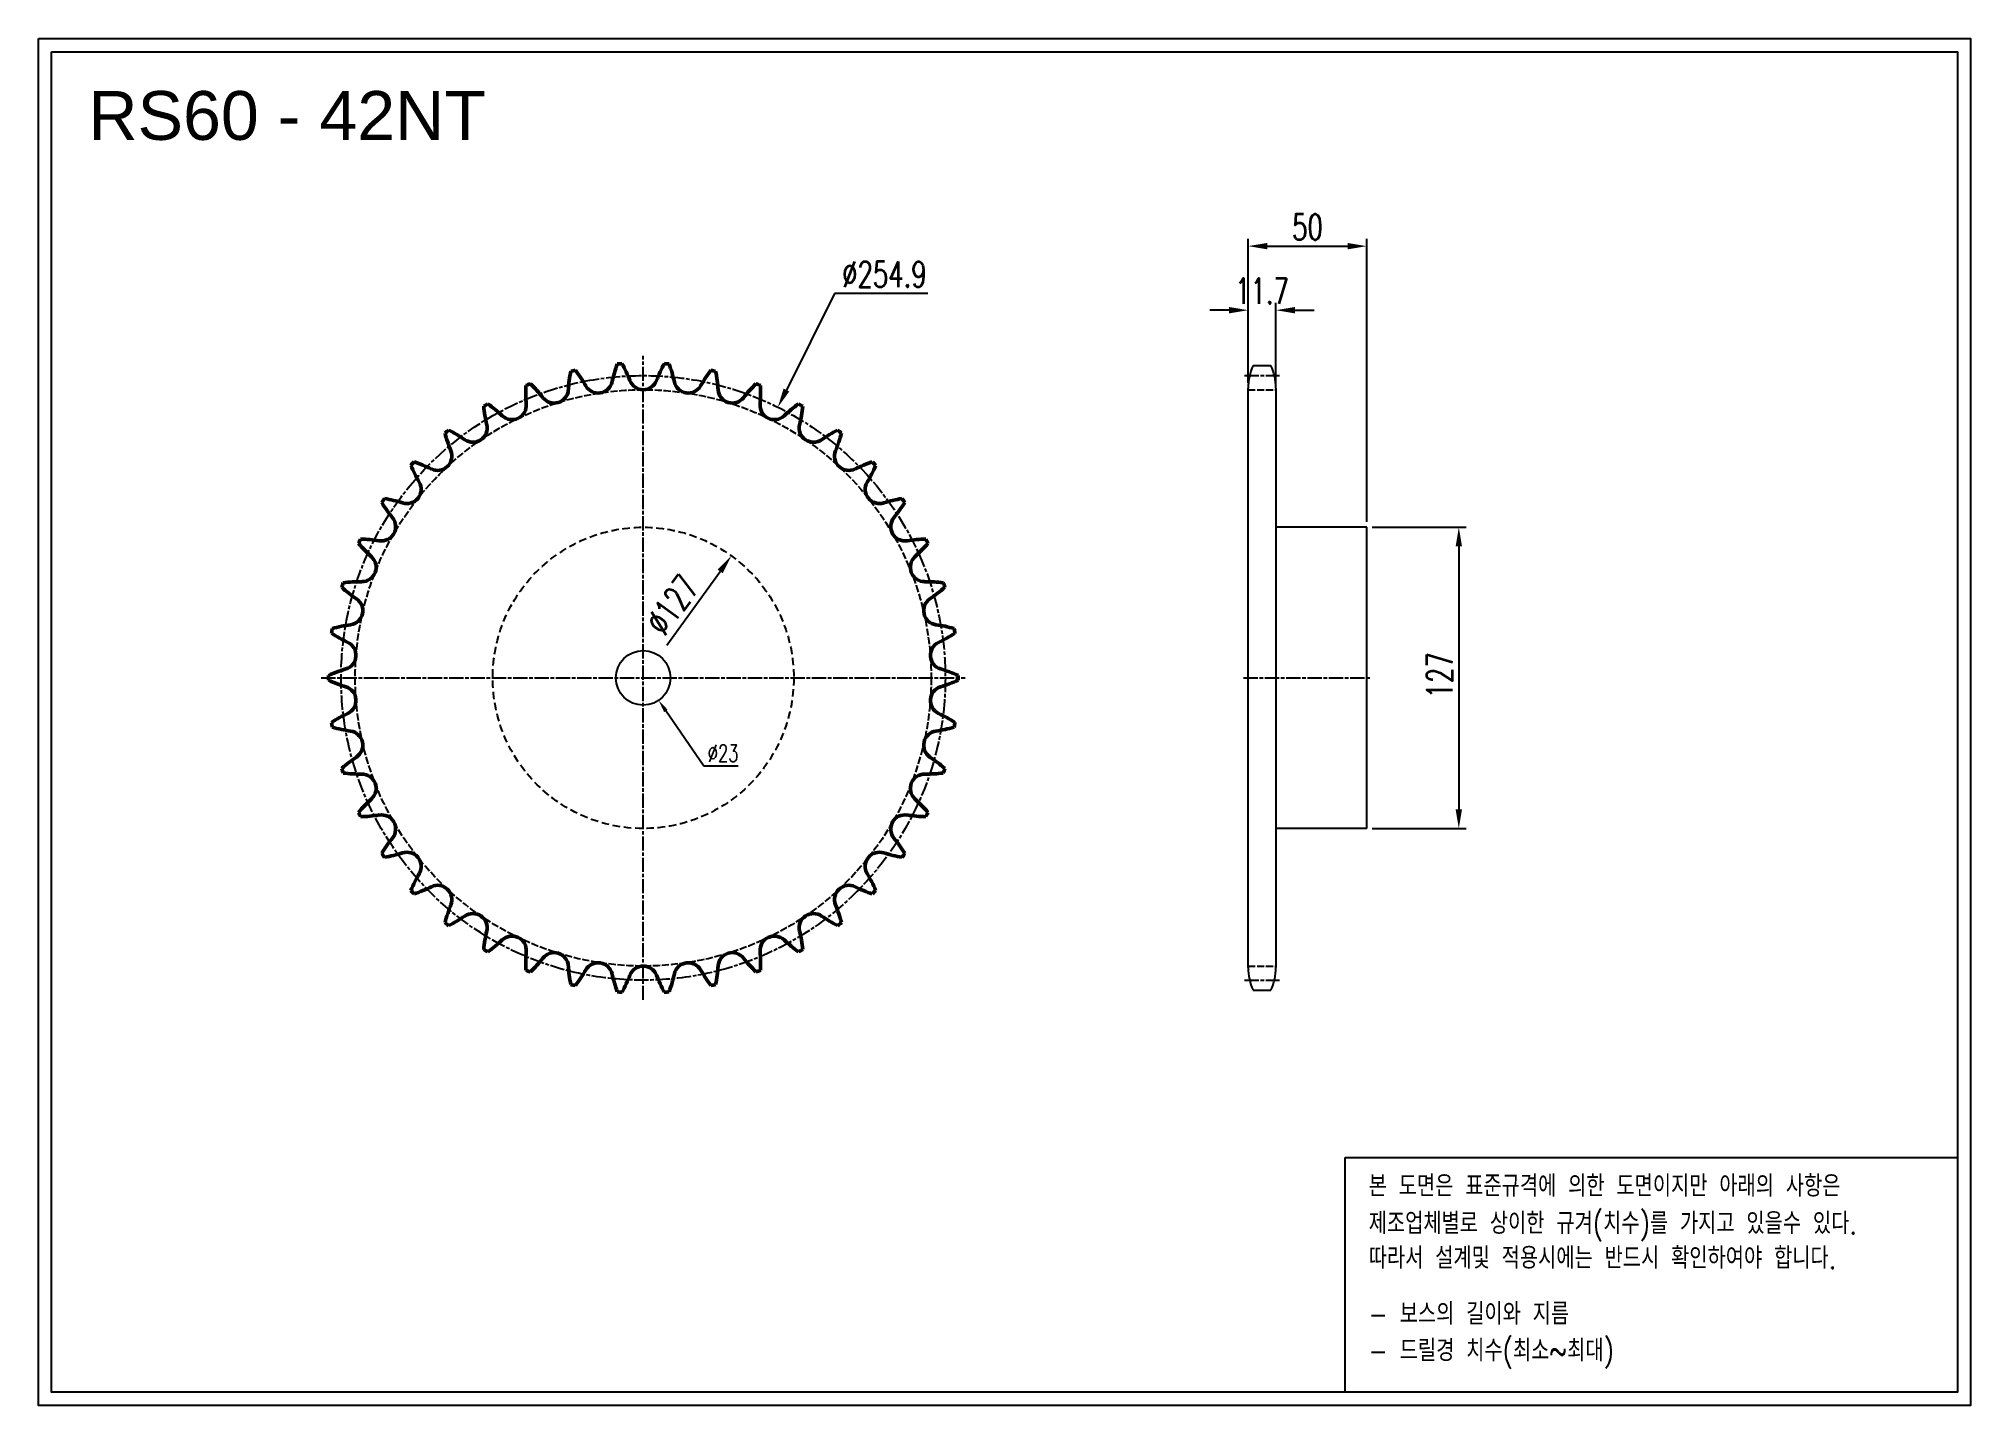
# Model space of a CAD drawing. Header units: millimetres. Extents: x 25527 to 26342, y 1598 to 2174.
import ezdxf

# ---------------------------------------------------------------- set-up
doc = ezdxf.new("R2010")
doc.units = ezdxf.units.MM
for name, pattern in [('AM_ISO02W050', [7.5, 6, -1.5]), ('AM_ISO02W050x2', [3.75, 3, -0.75]), ('AM_ISO08W050', [18, 12, -1.5, 3, -1.5]), ('AM_ISO08W050x2', [9, 6, -0.75, 1.5, -0.75]), ('HIDDEN', [9.525, 6.35, -3.175])]:
    doc.linetypes.add(name, pattern=pattern)
for name, color, linetype, lineweight in [('AM_0N', 7, 'Continuous', 50), ('AM_3N', 6, 'AM_ISO02W050', 25), ('AM_7', 4, 'AM_ISO08W050', 25), ('AM_7N', 4, 'AM_ISO08W050', 25)]:
    doc.layers.add(name, color=color, linetype=linetype, lineweight=lineweight)
doc.layers.add('HL', color=2, linetype='HIDDEN')
doc.layers.add('S-DIM', color=7, linetype='Continuous')
doc.styles.add('HAN', font='ROMANS.shx', dxfattribs={"width": 0.7, "bigfont": 'whgtxt.shx'})
doc.styles.add('HSG', font='SIMPLEX.shx', dxfattribs={"width": 0.7, "bigfont": 'HSG.shx'})
doc.styles.get("Standard").update_dxf_attribs({"font": 'arial.ttf'})
doc.dimstyles.new('APP16', dxfattribs={"dimscale": 3, "dimtxt": 2.4, "dimasz": 1.8, "dimexe": 0.7, "dimexo": 0.5, "dimgap": 0.6, "dimtad": 1, "dimtoh": 1, "dimdec": 1, "dimrnd": 0.01, "dimzin": 9, "dimdsep": 46, "dimtxsty": 'HSG', "dimcen": 0, "dimclrd": 1, "dimclre": 1, "dimclrt": 256, "dimazin": 2, "dimtp": 1, "dimtm": 1, "dimtfac": 0.5, "dimtdec": 1, "dimtofl": 0, "dimtmove": 0, "dimatfit": 3, "dimfxl": 0, "dimtvp": 1, "dimtolj": 2, "dimlwd": -1, "dimlwe": -1, "dimarcsym": 0})
doc.dimstyles.new('APP23', dxfattribs={"dimscale": 4.5, "dimtxt": 2.4, "dimasz": 1.8, "dimexe": 0.7, "dimexo": 0.5, "dimgap": 0.6, "dimtad": 1, "dimtoh": 1, "dimdec": 1, "dimrnd": 0.01, "dimzin": 9, "dimdsep": 46, "dimtxsty": 'HSG', "dimcen": 0, "dimclrd": 1, "dimclre": 1, "dimclrt": 256, "dimazin": 2, "dimtp": 1, "dimtm": 1, "dimtfac": 0.5, "dimtdec": 1, "dimtix": 1, "dimtofl": 0, "dimtmove": 0, "dimatfit": 3, "dimfxl": 0, "dimtvp": 1, "dimtolj": 2, "dimlwd": -1, "dimlwe": -1, "dimarcsym": 0})

# ---------------------------------------------------------------- blocks, each defined once
blk = doc.blocks.new('*D1')
at = {"layer": 'Defpoints', "color": 0, "transparency": 16777216}
for p in [(25819.72, 1956.03), (25745.33, 1853.1)]:
    blk.add_point(p, dxfattribs=at)
at = {"layer": 'S-DIM', "color": 1, "transparency": 16777216}
blk.add_line((25792.52, 1918.39), (25814.98, 1949.46), dxfattribs=at)
blk.add_solid([(25813.89, 1950.25), (25816.07, 1948.67), (25819.72, 1956.03)], dxfattribs=at)
at = {"layer": 'S-DIM', "transparency": 16777216, "insert": (25794.81, 1935.39), "char_height": 10.8, "attachment_point": 5, "rotation": 54.13986, "style": 'HSG'}
blk.add_mtext('\\A2;∅127', dxfattribs=at)
blk = doc.blocks.new('*D2')
at = {"layer": 'Defpoints', "color": 0, "transparency": 16777216}
for p in [(25839.33, 2018.66), (25725.72, 1790.46)]:
    blk.add_point(p, dxfattribs=at)
at = {"layer": 'S-DIM', "color": 1, "transparency": 16777216}
for p, q in [((25863.22, 2066.64), (25842.94, 2025.91)), ((25902.64, 2066.64), (25863.22, 2066.64))]:
    blk.add_line(p, q, dxfattribs=at)
blk.add_solid([(25841.73, 2026.52), (25844.15, 2025.31), (25839.33, 2018.66)], dxfattribs=at)
at = {"layer": 'S-DIM', "transparency": 16777216, "insert": (25884.28, 2074.74), "char_height": 10.8, "attachment_point": 5, "style": 'HSG'}
blk.add_mtext('\\A2;∅254.9', dxfattribs=at)
blk = doc.blocks.new('*D3')
at = {"layer": 'Defpoints', "color": 0, "transparency": 16777216}
for p in [(26049.46, 2059.59), (26037.76, 2026.73), (26049.46, 2026.07)]:
    blk.add_point(p, dxfattribs=at)
at = {"layer": 'S-DIM', "color": 1, "transparency": 16777216}
for p, q in [((26037.76, 2028.98), (26037.76, 2062.74)), ((26049.46, 2028.32), (26049.46, 2062.74)), ((26029.66, 2059.59), (26021.56, 2059.59)), ((26057.56, 2059.59), (26065.66, 2059.59))]:
    blk.add_line(p, q, dxfattribs=at)
for points in [[(26029.66, 2060.94), (26029.66, 2058.24), (26037.76, 2059.59)], [(26057.56, 2060.94), (26057.56, 2058.24), (26049.46, 2059.59)]]:
    blk.add_solid(points, dxfattribs=at)
at = {"layer": 'S-DIM', "transparency": 16777216, "insert": (26043.61, 2067.69), "char_height": 10.8, "attachment_point": 5, "style": 'HSG'}
blk.add_mtext('\\A2;11.7', dxfattribs=at)
blk = doc.blocks.new('*D4')
at = {"layer": 'Defpoints', "color": 0, "transparency": 16777216}
for p in [(26087.76, 2086.59), (26037.76, 2026.73), (26087.76, 1968.06)]:
    blk.add_point(p, dxfattribs=at)
at = {"layer": 'S-DIM', "color": 1, "transparency": 16777216}
for p, q in [((26037.76, 2028.98), (26037.76, 2089.74)), ((26045.86, 2086.59), (26079.66, 2086.59)), ((26087.76, 1970.31), (26087.76, 2089.74))]:
    blk.add_line(p, q, dxfattribs=at)
for points in [[(26045.86, 2087.94), (26045.86, 2085.24), (26037.76, 2086.59)], [(26079.66, 2087.94), (26079.66, 2085.24), (26087.76, 2086.59)]]:
    blk.add_solid(points, dxfattribs=at)
at = {"layer": 'S-DIM', "transparency": 16777216, "insert": (26062.76, 2094.69), "char_height": 10.8, "attachment_point": 5, "style": 'HSG'}
blk.add_mtext('\\A2;50', dxfattribs=at)
blk = doc.blocks.new('*D5')
at = {"layer": 'Defpoints', "color": 0, "transparency": 16777216}
for p in [(26087.76, 1968.06), (26087.76, 1841.06), (26126.62, 1841.06)]:
    blk.add_point(p, dxfattribs=at)
at = {"layer": 'S-DIM', "color": 1, "transparency": 16777216}
for p, q in [((26090.01, 1968.06), (26129.77, 1968.06)), ((26126.62, 1959.96), (26126.62, 1849.16)), ((26090.01, 1841.06), (26129.77, 1841.06))]:
    blk.add_line(p, q, dxfattribs=at)
for points in [[(26125.27, 1959.96), (26127.97, 1959.96), (26126.62, 1968.06)], [(26125.27, 1849.16), (26127.97, 1849.16), (26126.62, 1841.06)]]:
    blk.add_solid(points, dxfattribs=at)
at = {"layer": 'S-DIM', "transparency": 16777216, "insert": (26118.52, 1905.65), "char_height": 10.8, "attachment_point": 5, "rotation": 90, "style": 'HSG'}
blk.add_mtext('\\A2;127', dxfattribs=at)
blk = doc.blocks.new('*D6')
at = {"layer": 'Defpoints', "color": 0, "transparency": 16777216}
for p in [(25776.01, 1914.04), (25789.04, 1895.08)]:
    blk.add_point(p, dxfattribs=at)
at = {"layer": 'S-DIM', "color": 1, "transparency": 16777216}
for p, q in [((25808.08, 1867.38), (25792.1, 1890.63)), ((25822.6, 1867.38), (25808.08, 1867.38))]:
    blk.add_line(p, q, dxfattribs=at)
blk.add_solid([(25792.84, 1891.14), (25791.35, 1890.12), (25789.04, 1895.08)], dxfattribs=at)
at = {"layer": 'S-DIM', "transparency": 16777216, "insert": (25816.24, 1872.78), "char_height": 7.2, "attachment_point": 5, "style": 'HSG'}
blk.add_mtext('\\A2;∅23', dxfattribs=at)

msp = doc.modelspace()

# ---------------------------------------------------------------- linework, layer by layer
for p, q in [((26039.85, 2036.23), (26047.38, 2036.23)), ((26037.76, 1782.4), (26037.76, 2026.73)), ((26049.46, 2026.73), (26049.46, 1782.4)), ((26087.76, 1968.06), (26049.46, 1968.06)), ((26087.76, 1841.06), (26087.76, 1968.06)), ((26087.76, 1841.06), (26049.46, 1841.06)), ((26039.85, 1772.9), (26047.38, 1772.9))]:
    msp.add_line(p, q)
for points in [[(25527.47, 2174.08), (26342.44, 2174.08), (26342.44, 1597.84), (25527.47, 1597.84)], [(25532.96, 2168.59), (26336.95, 2168.59), (26336.95, 1603.33), (25532.96, 1603.33)]]:
    msp.add_lwpolyline(points, close=True)
at = {"color": 6}
msp.add_lwpolyline([(26078.61, 1702.3), (26336.95, 1702.3), (26336.95, 1603.33), (26078.61, 1603.33)], close=True, dxfattribs=at)
msp.add_circle((25782.53, 1904.56), 11.5)
for centre, start, end in [((26060.46, 2026.73), 155.25994, 180), ((26026.76, 2026.73), 0, 24.74006), ((26060.46, 1782.4), 180, 204.74006), ((26026.76, 1782.4), 335.25994, 0)]:
    msp.add_arc(centre, 22.7, start, end)
at = {"layer": 'AM_0N'}
for centre, radius, start, end in [((25813.68, 2021.7), 62.88, 168.88531, 176.07143), ((25782.53, 1904.56), 132.82, 102.41432, 103.29996), ((25703.64, 1996.58), 62.88, 29.64286, 36.82897), ((25763.52, 2030.66), 6.01, 209.64286, 347.5), ((25830.79, 2015.74), 62.88, 160.31388, 167.5), ((25782.53, 1904.56), 132.82, 93.8429, 94.72853), ((25718.23, 2007.31), 62.88, 21.07143, 28.25755), ((25782.53, 2032.08), 6.01, 201.07143, 338.92857), ((25846.82, 2007.31), 62.88, 151.74245, 158.92857), ((25782.53, 1904.56), 132.82, 85.27147, 86.1571), ((25734.27, 2015.74), 62.88, 12.5, 19.68612), ((25801.53, 2030.66), 6.01, 192.5, 330.35714), ((25861.41, 1996.58), 62.88, 143.17103, 150.35714), ((25782.53, 1904.56), 132.82, 76.70004, 77.58568), ((25751.38, 2021.7), 62.88, 3.92857, 11.11469), ((25795.87, 2025.03), 62.88, 177.45674, 184.64286), ((25782.53, 1904.56), 132.82, 110.98575, 111.87139), ((25690.81, 1983.79), 62.88, 38.21429, 45.4004), ((25744.94, 2026.42), 6.01, 218.21429, 356.07143), ((25820.11, 2026.42), 6.01, 183.92857, 321.78571), ((25874.25, 1983.79), 62.88, 134.5996, 141.78571), ((25782.53, 1904.56), 132.82, 68.12861, 69.01425), ((25769.18, 2025.03), 62.88, 355.35714, 2.54326), ((25782.53, 1904.56), 132.82, 119.55718, 120.44282), ((25777.77, 2025.67), 62.88, 186.02817, 193.21429), ((25680.02, 1969.24), 62.88, 46.78571, 53.97183), ((25727.2, 2019.45), 6.01, 226.78571, 4.64286), ((25837.85, 2019.45), 6.01, 175.35714, 313.21429), ((25885.03, 1969.24), 62.88, 126.02817, 133.21429), ((25782.53, 1904.56), 132.82, 59.55718, 60.44282), ((25787.28, 2025.67), 62.88, 346.78571, 353.97183), ((25782.53, 1904.56), 132.82, 128.12861, 129.01425), ((25759.77, 2023.61), 62.88, 194.5996, 201.78571), ((25671.53, 1953.24), 62.88, 55.35714, 62.54326), ((25710.69, 2009.92), 6.01, 235.35714, 13.21429), ((25854.36, 2009.92), 6.01, 166.78571, 304.64286), ((25893.53, 1953.24), 62.88, 117.45674, 124.64286), ((25805.28, 2023.61), 62.88, 338.21429, 345.4004), ((25782.53, 1904.56), 132.82, 50.98575, 51.87139), ((25695.79, 1998.04), 6.01, 243.92857, 21.78571), ((25869.26, 1998.04), 6.01, 158.21429, 296.07143), ((25782.53, 1904.56), 132.82, 136.70004, 137.58568), ((25742.28, 2018.89), 62.88, 203.17103, 210.35714), ((25665.51, 1936.15), 62.88, 63.92857, 71.11469), ((25899.54, 1936.15), 62.88, 108.88531, 116.07143), ((25822.77, 2018.89), 62.88, 329.64286, 336.82897), ((25782.53, 1904.56), 132.82, 42.41432, 43.29996), ((25682.83, 1984.07), 6.01, 252.5, 30.35714), ((25882.22, 1984.07), 6.01, 149.64286, 287.5), ((25782.53, 1904.56), 132.82, 145.27147, 146.1571), ((25725.69, 2011.62), 62.88, 211.74245, 218.92857), ((25662.11, 1918.36), 62.88, 72.5, 79.68612), ((25902.94, 1918.36), 62.88, 100.31388, 107.5), ((25839.36, 2011.62), 62.88, 321.07143, 328.25755), ((25782.53, 1904.56), 132.82, 33.8429, 34.72853), ((25672.09, 1968.32), 6.01, 261.07143, 38.92857), ((25892.96, 1968.32), 6.01, 141.07143, 278.92857), ((25782.53, 1904.56), 132.82, 153.8429, 154.72853), ((25710.37, 2001.95), 62.88, 220.31388, 227.5), ((25661.4, 1900.26), 62.88, 81.07143, 88.25755), ((25903.65, 1900.26), 62.88, 91.74245, 98.92857), ((25854.68, 2001.95), 62.88, 312.5, 319.68612), ((25782.53, 1904.56), 132.82, 25.27147, 26.1571), ((25663.82, 1951.15), 6.01, 269.64286, 47.5), ((25901.23, 1951.15), 6.01, 132.5, 270.35714), ((25782.53, 1904.56), 132.82, 162.41432, 163.29996), ((25696.66, 1990.11), 62.88, 228.88531, 236.07143), ((25663.39, 1882.25), 62.88, 89.64286, 96.82897), ((25901.66, 1882.25), 62.88, 83.17103, 90.35714), ((25868.39, 1990.11), 62.88, 303.92857, 311.11469), ((25782.53, 1904.56), 132.82, 16.70004, 17.58568), ((25658.2, 1932.94), 6.01, 278.21429, 56.07143), ((25906.85, 1932.94), 6.01, 123.92857, 261.78571), ((25782.53, 1904.56), 132.82, 170.98575, 171.87139), ((25684.87, 1976.35), 62.88, 237.45674, 244.64286), ((25668.05, 1864.75), 62.88, 98.21429, 105.4004), ((25897, 1864.75), 62.88, 74.5996, 81.78571), ((25880.18, 1976.35), 62.88, 295.35714, 302.54326), ((25782.53, 1904.56), 132.82, 8.12861, 9.01425), ((25655.36, 1914.09), 6.01, 286.78571, 64.64286), ((25909.69, 1914.09), 6.01, 115.35714, 253.21429), ((25675.26, 1848.13), 62.88, 106.78571, 113.97183), ((25889.79, 1848.13), 62.88, 66.02817, 73.21429), ((25782.53, 1904.56), 132.82, 179.55718, 180.44282), ((25675.26, 1961), 62.88, 246.02817, 253.21429), ((25655.36, 1895.03), 6.01, 295.35714, 73.21429), ((25909.69, 1895.03), 6.01, 106.78571, 244.64286), ((25889.79, 1961), 62.88, 286.78571, 293.97183), ((25782.53, 1904.56), 132.82, 359.55718, 0.44282), ((25684.87, 1832.77), 62.88, 115.35714, 122.54326), ((25782.53, 1904.56), 132.82, 188.12861, 189.01425), ((25668.05, 1944.38), 62.88, 254.5996, 261.78571), ((25897, 1944.38), 62.88, 278.21429, 285.4004), ((25880.18, 1832.77), 62.88, 57.45674, 64.64286), ((25782.53, 1904.56), 132.82, 350.98575, 351.87139), ((25658.2, 1876.19), 6.01, 303.92857, 81.78571), ((25906.85, 1876.19), 6.01, 98.21429, 236.07143), ((25696.66, 1819.02), 62.88, 123.92857, 131.11469), ((25782.53, 1904.56), 132.82, 196.70004, 197.58568), ((25868.39, 1819.02), 62.88, 48.88531, 56.07143), ((25782.53, 1904.56), 132.82, 342.41432, 343.29996), ((25663.39, 1926.87), 62.88, 263.17103, 270.35714), ((25663.82, 1857.98), 6.01, 312.5, 90.35714), ((25901.23, 1857.98), 6.01, 89.64286, 227.5), ((25901.66, 1926.87), 62.88, 269.64286, 276.82897), ((25710.37, 1807.18), 62.88, 132.5, 139.68612), ((25854.68, 1807.18), 62.88, 40.31388, 47.5), ((25782.53, 1904.56), 132.82, 205.27147, 206.1571), ((25661.4, 1908.87), 62.88, 271.74245, 278.92857), ((25672.09, 1840.8), 6.01, 321.07143, 98.92857), ((25892.96, 1840.8), 6.01, 81.07143, 218.92857), ((25903.65, 1908.87), 62.88, 261.07143, 268.25755), ((25782.53, 1904.56), 132.82, 333.8429, 334.72853), ((25725.69, 1797.51), 62.88, 141.07143, 148.25755), ((25839.36, 1797.51), 62.88, 31.74245, 38.92857), ((25782.53, 1904.56), 132.82, 213.8429, 214.72853), ((25662.11, 1890.77), 62.88, 280.31388, 287.5), ((25682.83, 1825.06), 6.01, 329.64286, 107.5), ((25882.22, 1825.06), 6.01, 72.5, 210.35714), ((25902.94, 1890.77), 62.88, 252.5, 259.68612), ((25782.53, 1904.56), 132.82, 325.27147, 326.1571), ((25742.28, 1790.24), 62.88, 149.64286, 156.82897), ((25822.77, 1790.24), 62.88, 23.17103, 30.35714), ((25782.53, 1904.56), 132.82, 222.41432, 223.29996), ((25665.51, 1872.97), 62.88, 288.88531, 296.07143), ((25695.79, 1811.09), 6.01, 338.21429, 116.07143), ((25869.26, 1811.09), 6.01, 63.92857, 201.78571), ((25899.54, 1872.97), 62.88, 243.92857, 251.11469), ((25782.53, 1904.56), 132.82, 316.70004, 317.58568), ((25759.77, 1785.51), 62.88, 158.21429, 165.4004), ((25782.53, 1904.56), 132.82, 230.98575, 231.87139), ((25671.53, 1855.89), 62.88, 297.45674, 304.64286), ((25710.69, 1799.2), 6.01, 346.78571, 124.64286), ((25854.36, 1799.2), 6.01, 55.35714, 193.21429), ((25893.53, 1855.89), 62.88, 235.35714, 242.54326), ((25805.28, 1785.51), 62.88, 14.5996, 21.78571), ((25782.53, 1904.56), 132.82, 308.12861, 309.01425), ((25777.77, 1783.45), 62.88, 166.78571, 173.97183), ((25680.02, 1839.89), 62.88, 306.02817, 313.21429), ((25727.2, 1789.67), 6.01, 355.35714, 133.21429), ((25837.85, 1789.67), 6.01, 46.78571, 184.64286), ((25885.03, 1839.89), 62.88, 226.78571, 233.97183), ((25787.28, 1783.45), 62.88, 6.02817, 13.21429), ((25782.53, 1904.56), 132.82, 239.55718, 240.44282), ((25795.87, 1784.1), 62.88, 175.35714, 182.54326), ((25690.81, 1825.33), 62.88, 314.5996, 321.78571), ((25744.94, 1782.71), 6.01, 3.92857, 141.78571), ((25820.11, 1782.71), 6.01, 38.21429, 176.07143), ((25874.25, 1825.33), 62.88, 218.21429, 225.4004), ((25769.18, 1784.1), 62.88, 357.45674, 4.64286), ((25782.53, 1904.56), 132.82, 299.55718, 300.44282), ((25782.53, 1904.56), 132.82, 248.12861, 249.01425), ((25813.68, 1787.43), 62.88, 183.92857, 191.11469), ((25703.64, 1812.55), 62.88, 323.17103, 330.35714), ((25763.52, 1778.47), 6.01, 12.5, 150.35714), ((25830.79, 1793.38), 62.88, 192.5, 199.68612), ((25718.23, 1801.82), 62.88, 331.74245, 338.92857), ((25782.53, 1777.04), 6.01, 21.07143, 158.92857), ((25846.82, 1801.82), 62.88, 201.07143, 208.25755), ((25734.27, 1793.38), 62.88, 340.31388, 347.5), ((25801.53, 1778.47), 6.01, 29.64286, 167.5), ((25861.41, 1812.55), 62.88, 209.64286, 216.82897), ((25751.38, 1787.43), 62.88, 348.88531, 356.07143), ((25782.53, 1904.56), 132.82, 290.98575, 291.87139), ((25782.53, 1904.56), 132.82, 256.70004, 257.58568), ((25782.53, 1904.56), 132.82, 265.27147, 266.1571), ((25782.53, 1904.56), 132.82, 273.8429, 274.72853), ((25782.53, 1904.56), 132.82, 282.41432, 283.29996)]:
    msp.add_arc(centre, radius, start, end, dxfattribs=at)
at = {"layer": 'AM_3N', "linetype": 'AM_ISO02W050x2'}
for p, q in [((26037.76, 2026.07), (26049.46, 2026.07)), ((26037.76, 1783.06), (26049.46, 1783.06))]:
    msp.add_line(p, q, dxfattribs=at)
msp.add_circle((25782.53, 1904.56), 121.5, dxfattribs=at)
at = {"layer": 'AM_7', "linetype": 'AM_ISO08W050x2'}
msp.add_circle((25782.53, 1904.56), 127.46, dxfattribs=at)
at = {"layer": 'AM_7N', "linetype": 'AM_ISO08W050x2'}
for p, q in [((25782.53, 1768.75), (25782.53, 2040.38)), ((26036.2, 2032.02), (26051.03, 2032.02)), ((25646.71, 1904.56), (25918.34, 1904.56)), ((26035.76, 1904.56), (26089.76, 1904.56)), ((26036.2, 1777.1), (26051.03, 1777.1))]:
    msp.add_line(p, q, dxfattribs=at)
at = {"layer": 'HL', "ltscale": 0.5}
msp.add_circle((25782.53, 1904.56), 63.5, dxfattribs=at)

# ---------------------------------------------------------------- texts
msp.add_text('RS60 - 42NT', height=20.58).set_placement((25548.45, 2131.41))
at = {"color": 6, "style": 'HAN', "width": 0.8}
for s, p in [('본 도면은 표준규격에 의한 도면이지만 아래의 사항은', (26088.6, 1685.8)), ('제조업체별로 상이한 규겨(치수)를 가지고 있을수 있다.', (26088.6, 1670.06)), ('따라서 설계및 적용시에는 반드시 확인하여야 합니다.', (26088.6, 1655.44)), ('- 보스의 길이와 지름', (26088.6, 1631.89)), ('- 드릴경 치수(최소~최대)', (26088.6, 1616.42))]:
    msp.add_text(s, height=9.0834, dxfattribs=at).set_placement(p)

# ---------------------------------------------------------------- dimensions: what is measured, and where the dimension line sits
at = {"layer": 'S-DIM'}
dim = msp.add_linear_dim(base=(26087.76, 2086.59), p1=(26037.76, 2026.73), p2=(26087.76, 1968.06), dimstyle='APP23', dxfattribs=at)
dim.commit()
dim.dimension.update_dxf_attribs({"geometry": '*D4', "text_midpoint": (26062.76, 2094.69)})
for p1, p2, dimstyle, picture, middle in [((25725.72, 1790.46), (25839.33, 2018.66), 'APP23', '*D2', (25884.28, 2066.64)), ((25776.01, 1914.04), (25789.04, 1895.08), 'APP16', '*D6', (25816.24, 1867.38))]:
    dim = msp.add_diameter_dim_2p(p1=p1, p2=p2, dimstyle=dimstyle, dxfattribs=at)
    dim.commit()
    dim.dimension.update_dxf_attribs({"geometry": picture, "text_midpoint": middle, "dimtype": 131})
dim = msp.add_linear_dim(base=(26049.46, 2059.59), p1=(26037.76, 2026.73), p2=(26049.46, 2026.07), dimstyle='APP23', dxfattribs=at)
dim.commit()
dim.dimension.update_dxf_attribs({"geometry": '*D3', "text_midpoint": (26043.61, 2059.59), "dimtype": 128})
dim = msp.add_linear_dim(base=(26126.62, 1841.06), p1=(26087.76, 1968.06), p2=(26087.76, 1841.06), angle=90, dimstyle='APP23', dxfattribs=at)
dim.commit()
dim.dimension.update_dxf_attribs({"geometry": '*D5', "text_midpoint": (26126.62, 1905.65), "dimtype": 128})
at = {"layer": 'S-DIM', "color": 1}
dim = msp.add_diameter_dim_2p(p1=(25745.33, 1853.1), p2=(25819.72, 1956.03), dimstyle='APP23', dxfattribs=at)
dim.commit()
dim.dimension.update_dxf_attribs({"geometry": '*D1', "text_midpoint": (25801.38, 1930.64), "dimtype": 131})

doc.saveas('drawing.dxf')
